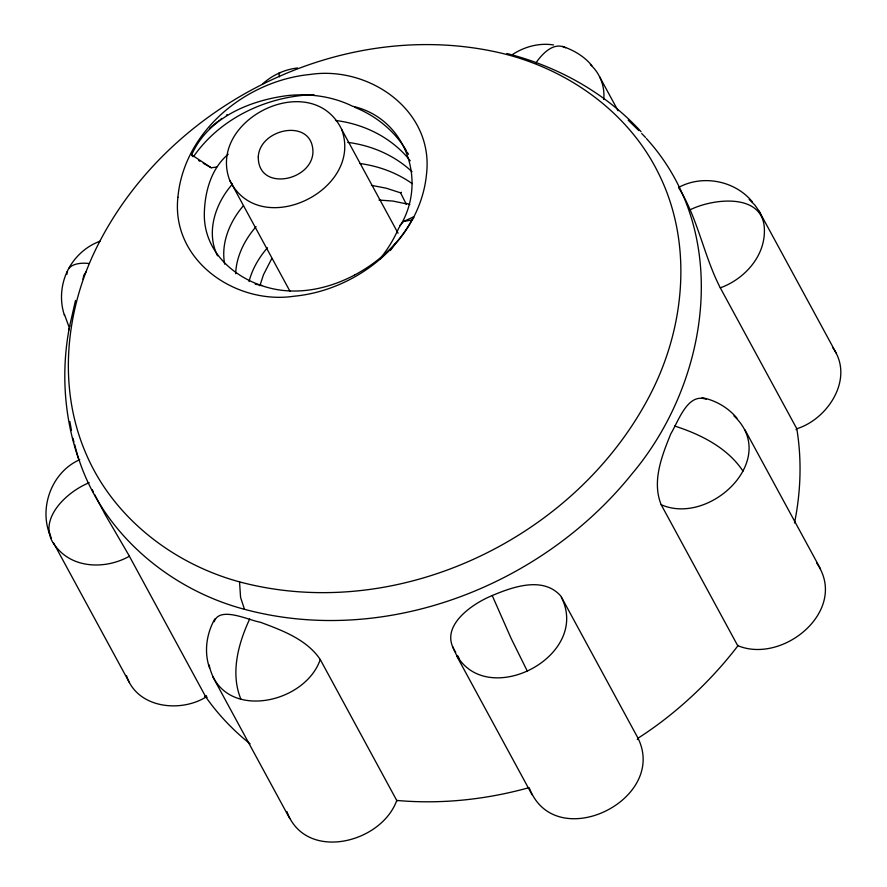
<?xml version="1.0" encoding="UTF-8"?>
<svg xmlns="http://www.w3.org/2000/svg" width="887" height="887" viewBox="0 0 887 887"><rect width="100%" height="100%" fill="white"/><g stroke="black" fill="none" stroke-linecap="round" stroke-linejoin="round"><path stroke-width="1.33" d="M239.545 581.883C397.853 624.082 576.461 538.232 650.592 393.872C685.274 326.471 693.091 242.55 658.586 173.486C628.329 111.762 567.458 69.097 501.477 53.187C341.683 15.5 163.995 105.209 94.155 252.673C64.751 315.273 58.209 390.513 86.46 454.732C113.935 518.296 173.553 563.932 239.545 581.883L240.577 597.439L244.479 609.302C385.457 647.177 541.968 585.963 632.01 473.835C709.622 381.754 732.34 233.015 646.379 138.494M235.643 273.695C236.341 256.177 244.679 239.756 256.033 226.706M678.577 187.656C697.548 217.282 703.79 255.911 720.299 287.854L796.803 428.743L796.038 429.718M66.924 274.283C67.113 263.461 80.983 262.508 89.077 263.517M603.737 99.444C605.034 86.616 600.133 73.244 590.387 64.707M214.233 621.72C219.521 605.599 249.391 620.545 260.279 622.208C282.177 630.402 306.68 639.316 320.262 659.54L397.043 801.016L396.622 800.506M82.968 279.194L83.821 275.269L86.028 271.91M69.707 325.773C60.959 370.034 63.897 416.679 78.71 459.355M794.497 522.964C800.817 491.986 801.926 459.976 796.803 428.743C828.547 418.875 854.835 377.474 832.527 347.394M68.698 330.263L75.517 300.427M259.847 285.736L263.517 274.648L271.832 258.461M249.036 281.512C252.274 268.961 259.004 257.496 267.464 247.75M67.301 271.256C60.826 284.927 59.595 301.181 64.518 315.528M192.601 156.578L191.659 154.859C208.001 117.561 249.946 100.264 288.02 95.53C309.94 93.312 332.714 96.417 352.571 106.24C406.845 118.304 428.288 183.21 398.695 228.203C393.817 239.401 387.342 249.89 379.614 259.348M214.809 618.938C206.494 633.695 203.855 651.834 209.543 667.966M320.262 659.54C304.629 705.132 220.941 721.641 209.132 664.973M706.318 399.327C687.558 392.242 678.289 421.691 670.894 433.621C661.957 455.541 651.668 481.375 661.181 504.714C709.899 526.191 780.283 459.2 733.948 415.892M249.713 618.96C238.337 643.341 230.143 673.244 240.92 699.2M413.885 217.703L413.453 216.927C400.902 242.14 379.226 261.876 354.589 275.037M228.203 154.26C211.239 168.475 204.875 191.647 204.343 212.935C203.112 254.835 240.355 283.773 278.562 289.838C304.574 293.885 331.361 287.31 354.39 275.136M68.754 268.406C75.55 256.055 86.704 246.009 100.02 241.231M406.39 204.453L400.591 192.845L386.288 188.221L371.387 185.339M193.499 156.644C220.342 117.916 267.408 96.04 313.909 94.61M395.269 243.703L390.324 250.5M535.637 63.299C541.913 54.185 553.444 41.39 565.607 47.798M243.493 205.607C229.844 221.506 220.675 242.983 224.688 264.16M232.538 184.008C215.641 202.946 205.607 231.806 217.537 255.822M413.453 216.927L403.419 221.539L399.815 225.553M209.853 128.072L217.215 121.863M207.259 697.26L205.884 697.115L128.537 554.663L105.32 514.837L94.576 494.525M262.785 83.755C272.431 75.096 284.649 69.452 297.544 67.977M218.701 120.71L219.455 120.133M400.591 192.845L401.379 192.257M220.963 119.002L221.728 118.448M226.418 115.177L227.216 114.656M512.886 54.262C524.827 46.579 539.407 42.698 553.543 44.949M204.675 696.561L206.416 695.619M129.391 556.227C107.349 568.722 75.439 569.177 57.788 548.898C33.296 523.186 65.006 492.451 89.21 482.705M79.763 459.699C52.488 471.562 39.194 506 49.417 533.553M678.588 187.456C702.637 174.318 735.19 180.671 752.431 201.959M452.736 646.712C477.794 715.232 594.268 658.143 560.639 595.842C542.367 575.43 510.646 587.571 489.491 596.729C469.7 605.522 438.533 627.83 455.718 652.211M690.053 209.82C713.248 198.233 764.727 192.302 764.406 230.675C764.638 256.897 744.027 279.294 720.299 287.854M637.332 739.57L638.019 738.195L561.526 597.306M529.229 787.601C486.253 799.575 441.249 804.42 396.766 800.429C381.255 843.659 305.039 862.219 286.889 811.527M403.419 221.539L412.677 219.821M203.256 163.208L211.217 167.754L216.65 167.1M379.015 200.063L392.841 201.05L406.024 203.777M335.53 120.466C363.737 123.903 391.145 137.363 409.251 159.56M347.748 142.386C371.465 145.39 394.549 155.292 412.045 171.745M360.011 163.541C378.649 166.057 396.822 172.743 412.222 183.631M261.964 285.448L256.465 284.405M702.06 397.642C715.521 400.281 728.149 407.621 736.953 418.143M255.201 284.117L255.833 284.261M506.876 53.508C557.757 66.447 605.488 92.847 641.101 131.719M674.575 426.004C700.63 434.331 727.517 447.747 743.029 471.152M244.479 609.302C164.771 588.203 94.432 526.046 74.652 444.498M406.301 203.367L409.816 204.531M562.425 46.379C573.678 50.115 584.389 56.413 591.928 65.705M354.49 107.216C375.888 115.687 394.759 130.966 406.501 150.879M198.71 160.602L199.841 161.257M191.659 154.859L211.217 167.754M250.09 743.838C233.259 730.444 218.302 714.689 205.884 697.115C179.939 713.015 136.809 708.037 126.531 675.717M749.149 199.486L754.77 204.941L759.139 211.184L836.175 353.048M628.196 120.188L638.84 130.589M279.715 73.577L278.773 73.166L279.483 76.847M641.711 133.538L645.536 137.463M409.75 160.181L410.249 160.802M816.772 563.212C849.181 609.812 783.31 664.685 737.674 645.603L661.181 504.714M407.299 152.254L407.687 152.941M408.075 153.628L408.452 154.327M599.679 76.892L618.062 110.731M744.936 429.807L820.553 568.977M341.595 129.247C364.258 190.483 259.292 241.064 229.622 180.094C206.959 118.858 311.925 68.277 341.595 129.247L398.041 233.203M229.622 180.094L290.005 291.313M457.515 655.515L459.311 658.819M456.683 655.948L532.078 794.807M212.869 676.936L289.739 818.557M53.408 542.644L129.38 682.558M527.466 671.437L511.167 638.496L492.185 595.476M759.139 211.184L761.323 215.663M68.754 326.216L64.441 314.453M92.259 489.668L93.39 492.085M51.235 538.165L49.029 530.947M529.606 788.72C555.717 854.791 668.299 799.93 638.019 738.195C676.293 713.758 711.773 680.174 738.228 645.359M72.9 438.245L73.943 442.003M69.829 421.48L71.481 430.505M177.899 197.302C171.003 260.723 235.82 305.017 294.24 296.203C358.226 290.082 420.582 239.634 426.603 173.342C433.499 109.933 368.693 65.638 310.273 74.441C246.287 80.573 183.919 131.01 177.899 197.302M258.283 156.932C257.929 191.925 311.67 181.281 312.934 152.409C313.288 117.417 259.547 128.061 258.283 156.932"/></g></svg>
